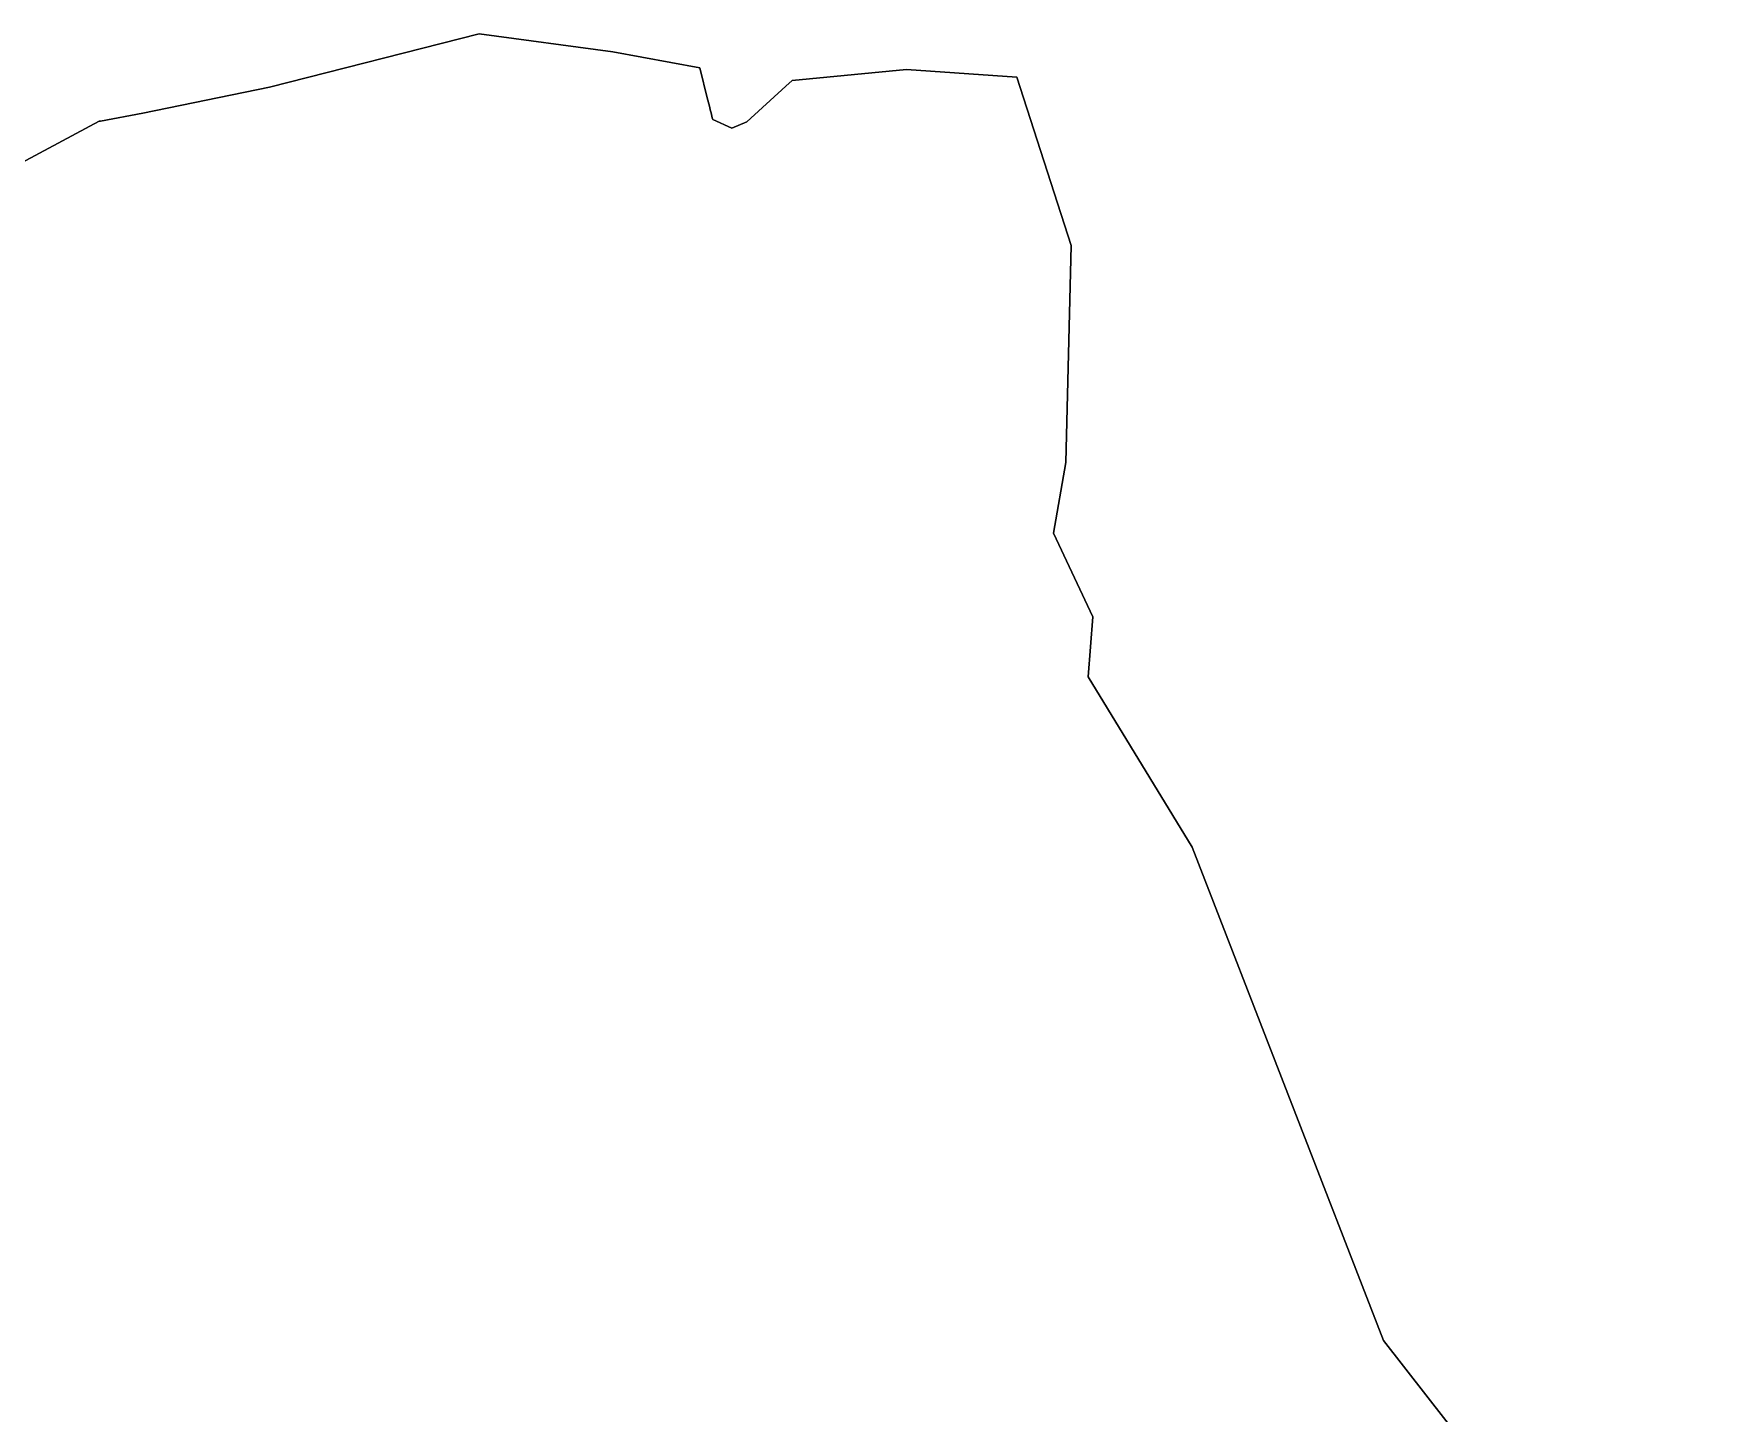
# Model space of a CAD drawing. Header units: inches. Extents: x 11258954 to 11313122, y 3645444 to 3695200.
# Drawn here: x 11265331 to 11268794, y 3681567 to 3684396 of the extents above; entities that cross this region are included whole.
import ezdxf

# ---------------------------------------------------------------- set-up
doc = ezdxf.new("R2010")
doc.units = ezdxf.units.IN
doc.header["$MEASUREMENT"] = 0
doc.layers.add('ZipCode', color=108, linetype='Continuous')

msp = doc.modelspace()

# ---------------------------------------------------------------- linework, layer by layer
at = {"layer": 'ZipCode'}
for points in [[(11265257.621, 3684105.5205, 0), (11265465.1455, 3684216.13, 0), (11265467.5255, 3684216.5735, 0), (11265554.782, 3684232.836, 0), (11265814.781, 3684286.005, 0), (11266244.4865, 3684395.595, 0), (11266519.0335, 3684358.5115, 0), (11266697.399, 3684325.638, 0), (11266713.212, 3684261.887, 0), (11266713.886, 3684259.169, 0), (11266717.606, 3684244.1725, 0), (11266718.679, 3684239.847, 0), (11266720.314, 3684233.254, 0), (11266722.717, 3684223.5665, 0), (11266723.679, 3684219.6885, 0), (11266762.9275, 3684202.122, 0), (11266793.3295, 3684214.957, 0), (11266873.408, 3684288.048, 0), (11266886.681, 3684300.1625, 0), (11267120.773, 3684322.241, 0), (11267347.139, 3684306.9595, 0), (11267458.638, 3683961.5075, 0), (11267448.0695, 3683516.9535, 0), (11267422.889, 3683372.106, 0), (11267503.4955, 3683200.328, 0), (11267493.5455, 3683076.9785, 0), (11267707.279, 3682727.693, 0), (11268099.5465, 3681716.62, 0), (11268794.2925, 3680825.679, 0)], [(11268794.2925, 3680825.679, 0), (11268099.5465, 3681716.62, 0), (11267707.279, 3682727.693, 0), (11267493.5455, 3683076.9785, 0), (11267503.4955, 3683200.328, 0), (11267422.889, 3683372.106, 0), (11267448.0695, 3683516.9535, 0), (11267458.638, 3683961.5075, 0), (11267347.139, 3684306.9595, 0), (11267120.773, 3684322.241, 0), (11266886.681, 3684300.1625, 0), (11266873.408, 3684288.048, 0), (11266793.3295, 3684214.957, 0), (11266762.9275, 3684202.122, 0), (11266723.679, 3684219.6885, 0), (11266722.717, 3684223.5665, 0), (11266720.314, 3684233.254, 0), (11266718.679, 3684239.847, 0), (11266717.606, 3684244.1725, 0), (11266713.886, 3684259.169, 0), (11266713.212, 3684261.887, 0), (11266697.399, 3684325.638, 0), (11266519.0335, 3684358.5115, 0), (11266244.4865, 3684395.595, 0), (11265814.781, 3684286.005, 0), (11265554.782, 3684232.836, 0), (11265467.5255, 3684216.5735, 0), (11265465.1455, 3684216.13, 0), (11265257.621, 3684105.5205, 0)]]:
    msp.add_polyline3d(points, dxfattribs=at)

doc.saveas('drawing.dxf')
